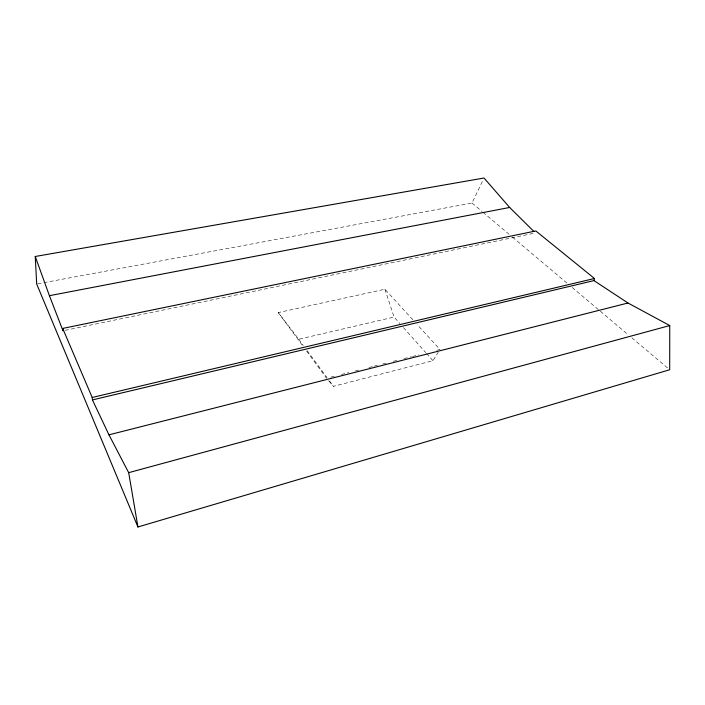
<?xml version="1.0" encoding="UTF-8"?>
<svg xmlns="http://www.w3.org/2000/svg" width="705" height="705" viewBox="0 0 705 705"><rect width="100%" height="100%" fill="white"/><g stroke="black" fill="none" stroke-linecap="round" stroke-linejoin="round"><path stroke-width="0.53" stroke-dasharray="3.52 2.64" d="M37.762 283.789L472.024 203.014L483.092 179.942M328.636 380.674L333.456 386.34L432.94 360.687L438.21 352.297M330.812 377.166L335.051 376.091M341.405 374.478L348.825 372.601M355.188 370.989L359.427 369.913M368.962 367.499L373.201 366.424M374.258 366.159L377.439 365.349M382.736 364.009L388.041 362.661M393.337 361.321L398.633 359.982M403.939 358.633L411.35 356.756M412.416 356.492L418.77 354.879M436.792 350.314L439.973 349.504L417.21 324.6M412.813 319.779L384.912 289.244L278.255 312.579L298.753 339.246L394.069 317.065L399.823 323.524M65.151 330.337L535.421 232.985M472.024 203.014L482.114 211.526M482.96 212.231L509.036 234.227M512.403 237.065L567.913 283.895M572.116 287.437L628.481 334.981M631.839 337.818L668.014 368.327M403.427 327.561L425.741 352.606M426.463 353.416L432.94 360.687M298.753 339.246L303.247 345.353M307.107 350.579L327.032 377.624M329.605 381.105L333.456 386.34M278.255 312.579L303.379 346.719M306.596 351.099L326.574 378.241M384.912 289.244L394.069 317.065"/><path stroke-width="1.06" d="M593.936 280.599L594.474 278.493L535.835 230.958L62.701 328.433L92.188 397.488L92.443 399.929L593.936 280.599L627.979 303L669.75 325.56L669.697 369.746L137.942 526.979L36.678 283.992L35.25 256.488L484.009 178.021L509.671 207.464L533.861 231.443M92.443 399.929L108.958 434.835L128.689 472.667L669.75 325.56M108.958 434.835L627.979 303M92.188 397.488L594.474 278.493M35.25 256.488L49.412 295.695L509.671 207.464M49.412 295.695L62.992 330.786L62.701 328.433M128.689 472.667L137.942 526.979"/></g></svg>
